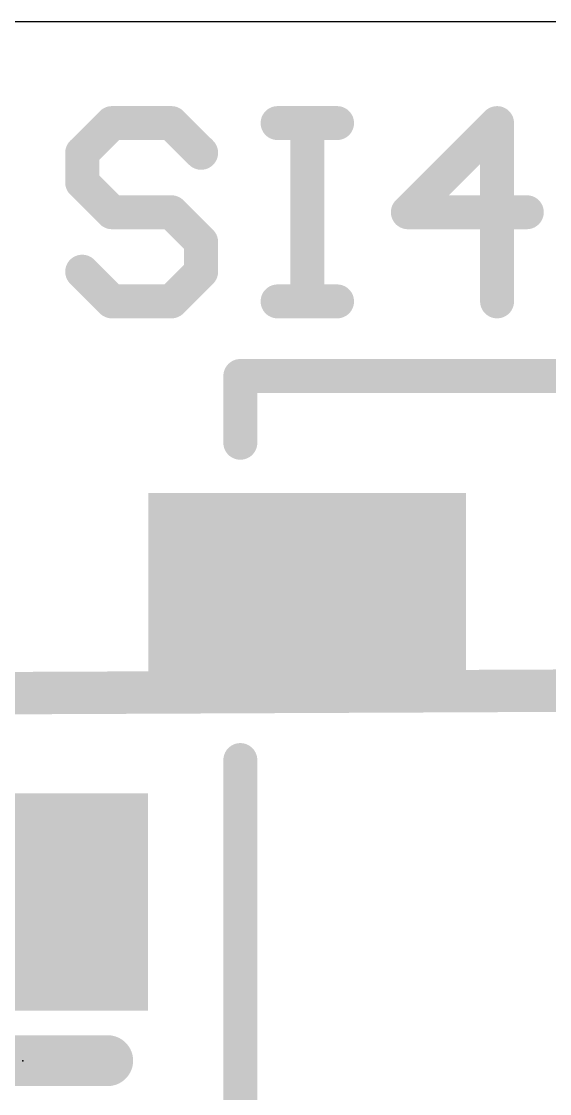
# Model space of a CAD drawing. Extents: x -7.9 to 51.7, y -13.1 to 28.2.
# Drawn here: x 14.34 to 17.5, y 12.63 to 19.05 of the extents above; entities that cross this region are included whole.
import ezdxf

# ---------------------------------------------------------------- set-up
doc = ezdxf.new("R2010")
doc.units = 0
for name, color, linetype in [('1', 12, 'CONTINUOUS'), ('20', 53, 'CONTINUOUS'), ('21', 40, 'CONTINUOUS'), ('23', 40, 'CONTINUOUS')]:
    doc.layers.add(name, color=color, linetype=linetype)

# ---------------------------------------------------------------- blocks, each defined once
blk = doc.blocks.new('RECT')
blk.add_solid([(-0.5, -0.5), (0.5, -0.5), (-0.5, 0.5), (0.5, 0.5)])

msp = doc.modelspace()

# ---------------------------------------------------------------- linework, layer by layer
at = {"layer": '1', "const_width": 0.254}
msp.add_lwpolyline([(38.227, 15.1353), (0, 14.9637)], dxfattribs=at)
at = {"layer": '20'}
msp.add_line((2.54, 19.05), (35.56, 19.05), dxfattribs=at)
at = {"layer": '21'}
for points, const_width in [([(14.8846, 18.4413), (14.7066, 18.2634)], 0.2032), ([(15.2405, 18.4413), (14.8846, 18.4413)], 0.2032), ([(15.4184, 18.2634), (15.2405, 18.4413)], 0.2032), ([(15.876, 18.4413), (16.2319, 18.4413)], 0.2032), ([(16.0539, 17.3736), (16.0539, 18.4413)], 0.2032), ([(17.1895, 18.4413), (16.6556, 17.9075)], 0.2032), ([(17.1895, 17.3736), (17.1895, 18.4413)], 0.2032), ([(14.7066, 18.2634), (14.7066, 18.0854)], 0.2032), ([(14.7066, 18.0854), (14.8846, 17.9075)], 0.2032), ([(14.8846, 17.9075), (15.2405, 17.9075)], 0.2032), ([(15.2405, 17.9075), (15.4184, 17.7295)], 0.2032), ([(16.6556, 17.9075), (17.3674, 17.9075)], 0.2032), ([(15.4184, 17.7295), (15.4184, 17.5516)], 0.2032), ([(14.8846, 17.3736), (14.7066, 17.5516)], 0.2032), ([(15.4184, 17.5516), (15.2405, 17.3736)], 0.2032), ([(15.2405, 17.3736), (14.8846, 17.3736)], 0.2032), ([(15.876, 17.3736), (16.2319, 17.3736)], 0.2032), ([(15.653, 16.527), (15.653, 16.927)], 0.2032), ([(15.653, 16.927), (19.653, 16.927)], 0.2032), ([(15.653, 11.027), (15.653, 14.627)], 0.2032), ([(14.859, 12.827), (13.843, 12.827)], 0.3048)]:
    msp.add_lwpolyline(points, dxfattribs=dict(at, const_width=const_width))
for points, const_width in [([(14.8846, 18.4921, 1), (14.8846, 18.3905)], 0.1016), ([(14.9205, 18.4054, 1), (14.8486, 18.4772)], 0.1016), ([(15.2764, 18.4772, 1), (15.2045, 18.4054)], 0.1016), ([(15.2405, 18.3905, 1), (15.2405, 18.4921)], 0.1016), ([(15.876, 18.4921, 1), (15.876, 18.3905)], 0.1016), ([(16.1047, 18.4413, 1), (16.0031, 18.4413)], 0.1016), ([(16.2319, 18.3905, 1), (16.2319, 18.4921)], 0.1016), ([(17.2402, 18.4413, 1), (17.1387, 18.4413)], 0.1016), ([(17.2254, 18.4054, 1), (17.1535, 18.4772)], 0.1016), ([(14.7574, 18.2634, 1), (14.6558, 18.2634)], 0.1016), ([(14.6707, 18.2993, 1), (14.7425, 18.2274)], 0.1016), ([(15.3825, 18.2274, 1), (15.4543, 18.2993)], 0.1016), ([(14.7425, 18.1213, 1), (14.6707, 18.0495)], 0.1016), ([(14.6558, 18.0854, 1), (14.7574, 18.0854)], 0.1016), ([(14.8846, 17.9583, 1), (14.8846, 17.8567)], 0.1016), ([(14.8486, 17.8715, 1), (14.9205, 17.9434)], 0.1016), ([(15.2764, 17.9434, 1), (15.2045, 17.8715)], 0.1016), ([(15.2405, 17.8567, 1), (15.2405, 17.9583)], 0.1016), ([(16.6556, 17.9583, 1), (16.6556, 17.8567)], 0.1016), ([(16.6197, 17.9434, 1), (16.6915, 17.8715)], 0.1016), ([(17.3674, 17.8567, 1), (17.3674, 17.9583)], 0.1016), ([(15.4692, 17.7295, 1), (15.3676, 17.7295)], 0.1016), ([(15.3825, 17.6936, 1), (15.4543, 17.7654)], 0.1016), ([(14.7425, 17.5875, 1), (14.6707, 17.5156)], 0.1016), ([(15.3676, 17.5516, 1), (15.4692, 17.5516)], 0.1016), ([(15.4543, 17.5156, 1), (15.3825, 17.5875)], 0.1016), ([(14.8846, 17.4244, 1), (14.8846, 17.3228)], 0.1016), ([(15.2405, 17.3228, 1), (15.2405, 17.4244)], 0.1016), ([(15.876, 17.4244, 1), (15.876, 17.3228)], 0.1016), ([(16.2319, 17.3228, 1), (16.2319, 17.4244)], 0.1016), ([(14.8486, 17.3377, 1), (14.9205, 17.4095)], 0.1016), ([(15.2045, 17.4095, 1), (15.2764, 17.3377)], 0.1016), ([(16.0031, 17.3736, 1), (16.1047, 17.3736)], 0.1016), ([(17.1387, 17.3736, 1), (17.2402, 17.3736)], 0.1016), ([(15.7038, 16.927, 1), (15.6022, 16.927)], 0.1016), ([(15.653, 16.9778, 1), (15.653, 16.8762)], 0.1016), ([(15.6022, 16.527, 1), (15.7038, 16.527)], 0.1016), ([(15.7038, 14.627, 1), (15.6022, 14.627)], 0.1016), ([(14.859, 12.7508, 1), (14.859, 12.9032)], 0.1524)]:
    msp.add_lwpolyline(points, format="xyb", dxfattribs=dict(at, const_width=const_width))
at = {"layer": '23'}
msp.add_point((14.351, 12.827), dxfattribs=at)

# ---------------------------------------------------------------- block references
at = {"layer": '1', "xscale": 1.3}
for p, yscale, rotation in [((16.053, 15.577), 1.9, 90), ((14.351, 13.777), 1.5, 270)]:
    msp.add_blockref('RECT', p, dxfattribs=dict(at, yscale=yscale, rotation=rotation))

doc.saveas('drawing.dxf')
